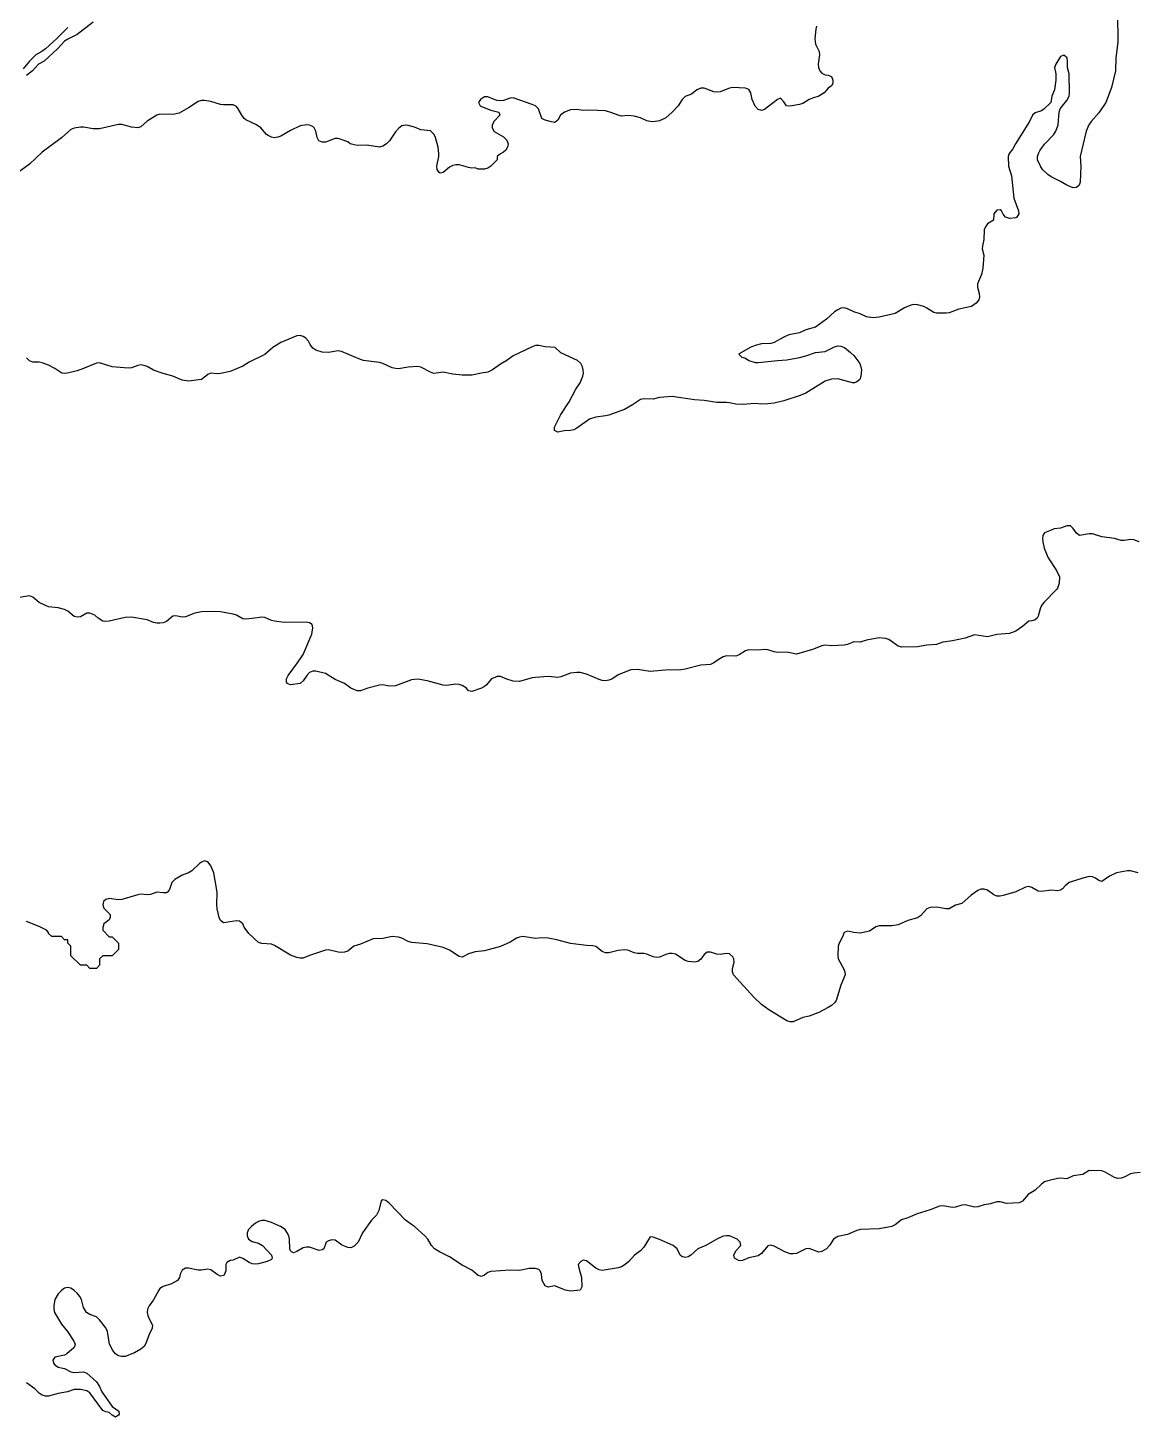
# Model space of a CAD drawing. Header units: metres. Extents: x 1651473 to 1651602, y 8211833 to 8211967.
# Drawn here: x 1651522.72 to 1651548.41, y 8211889.23 to 8211921.35 of the extents above; entities that cross this region are included whole.
import ezdxf

# ---------------------------------------------------------------- set-up
doc = ezdxf.new("R2010")
doc.units = ezdxf.units.M
doc.header["$MEASUREMENT"] = 0
doc.layers.add('Contour_Line_Minor', color=7, linetype='Continuous')

msp = doc.modelspace()

# ---------------------------------------------------------------- linework, layer by layer
at = {"layer": 'Contour_Line_Minor', "color": 36, "true_color": 0x804000}
for points in [[(1651547.929, 8211921.687, 153), (1651547.937, 8211921.024, 153), (1651547.891, 8211920.656, 153), (1651547.878, 8211920.362, 153), (1651547.788, 8211919.974, 153), (1651547.657, 8211919.626, 153), (1651547.494, 8211919.387, 153), (1651547.316, 8211919.184, 153), (1651547.267, 8211919.111, 153), (1651547.201, 8211918.963, 153), (1651547.062, 8211918.375, 153), (1651547.078, 8211918.154, 153), (1651547.061, 8211917.786, 153), (1651547.039, 8211917.712, 153), (1651546.979, 8211917.659, 153), (1651546.905, 8211917.656, 153), (1651546.759, 8211917.712, 153), (1651546.611, 8211917.803, 153), (1651546.39, 8211917.91, 153), (1651546.316, 8211917.958, 153), (1651546.195, 8211918.08, 153), (1651546.143, 8211918.154, 153), (1651546.081, 8211918.301, 153), (1651546.077, 8211918.375, 153), (1651546.097, 8211918.448, 153), (1651546.14, 8211918.522, 153), (1651546.243, 8211918.661, 153), (1651546.457, 8211918.89, 153), (1651546.499, 8211918.963, 153), (1651546.552, 8211919.111, 153), (1651546.579, 8211919.405, 153), (1651546.603, 8211919.479, 153), (1651546.652, 8211919.552, 153), (1651546.758, 8211919.669, 153), (1651546.811, 8211919.773, 153), (1651546.82, 8211919.847, 153), (1651546.806, 8211920.288, 153), (1651546.769, 8211920.436, 153), (1651546.772, 8211920.583, 153), (1651546.762, 8211920.656, 153), (1651546.684, 8211920.718, 153), (1651546.611, 8211920.688, 153), (1651546.502, 8211920.509, 153), (1651546.47, 8211920.436, 153), (1651546.503, 8211920.288, 153), (1651546.505, 8211920.141, 153), (1651546.468, 8211919.92, 153), (1651546.41, 8211919.773, 153), (1651546.388, 8211919.626, 153), (1651546.232, 8211919.479, 153), (1651546.169, 8211919.437, 153), (1651546.022, 8211919.391, 153), (1651545.965, 8211919.331, 153), (1651545.895, 8211919.184, 153), (1651545.565, 8211918.669, 153), (1651545.507, 8211918.555, 153), (1651545.425, 8211918.448, 153), (1651545.395, 8211918.375, 153), (1651545.405, 8211918.154, 153), (1651545.478, 8211917.933, 153), (1651545.532, 8211917.418, 153), (1651545.636, 8211917.123, 153), (1651545.643, 8211917.05, 153), (1651545.602, 8211916.976, 153), (1651545.58, 8211916.961, 153), (1651545.433, 8211916.944, 153), (1651545.34, 8211916.976, 153), (1651545.286, 8211917.042, 153), (1651545.246, 8211917.123, 153), (1651545.212, 8211917.144, 153), (1651545.139, 8211917.136, 153), (1651545.068, 8211917.05, 153), (1651545.063, 8211916.902, 153), (1651544.918, 8211916.824, 153), (1651544.872, 8211916.755, 153), (1651544.841, 8211916.682, 153), (1651544.837, 8211916.461, 153), (1651544.802, 8211916.313, 153), (1651544.798, 8211916.24, 153), (1651544.835, 8211916.093, 153), (1651544.811, 8211915.798, 153), (1651544.779, 8211915.651, 153), (1651544.689, 8211915.43, 153), (1651544.686, 8211915.357, 153), (1651544.731, 8211915.209, 153), (1651544.736, 8211915.136, 153), (1651544.718, 8211915.062, 153), (1651544.659, 8211914.989, 153), (1651544.55, 8211914.913, 153), (1651544.255, 8211914.846, 153), (1651544.034, 8211914.765, 153), (1651543.961, 8211914.755, 153), (1651543.74, 8211914.755, 153), (1651543.678, 8211914.768, 153), (1651543.519, 8211914.871, 153), (1651543.446, 8211914.906, 153), (1651543.298, 8211914.95, 153), (1651543.225, 8211914.953, 153), (1651543.151, 8211914.939, 153), (1651543.004, 8211914.878, 153), (1651542.783, 8211914.75, 153), (1651542.415, 8211914.661, 153), (1651542.268, 8211914.644, 153), (1651542.121, 8211914.67, 153), (1651541.973, 8211914.743, 153), (1651541.826, 8211914.789, 153), (1651541.679, 8211914.854, 153), (1651541.605, 8211914.877, 153), (1651541.532, 8211914.868, 153), (1651541.458, 8211914.835, 153), (1651541.384, 8211914.783, 153), (1651541.199, 8211914.62, 153), (1651540.943, 8211914.435, 153), (1651540.722, 8211914.373, 153), (1651540.575, 8211914.304, 153), (1651540.326, 8211914.252, 153), (1651540.207, 8211914.2, 153), (1651539.986, 8211914.076, 153), (1651539.912, 8211914.054, 153), (1651539.691, 8211914.043, 153), (1651539.544, 8211914.007, 153), (1651539.43, 8211913.958, 153), (1651539.176, 8211913.817, 153), (1651539.167, 8211913.811, 153), (1651539.176, 8211913.798, 153), (1651539.241, 8211913.737, 153), (1651539.323, 8211913.713, 153), (1651539.397, 8211913.661, 153), (1651539.544, 8211913.614, 153), (1651539.618, 8211913.618, 153), (1651540.06, 8211913.664, 153), (1651540.28, 8211913.673, 153), (1651540.575, 8211913.727, 153), (1651540.722, 8211913.766, 153), (1651540.943, 8211913.848, 153), (1651541.164, 8211913.873, 153), (1651541.384, 8211913.978, 153), (1651541.458, 8211914, 153), (1651541.532, 8211913.994, 153), (1651541.613, 8211913.958, 153), (1651541.753, 8211913.844, 153), (1651541.826, 8211913.775, 153), (1651541.964, 8211913.59, 153), (1651541.992, 8211913.516, 153), (1651542.003, 8211913.443, 153), (1651541.993, 8211913.296, 153), (1651541.967, 8211913.222, 153), (1651541.9, 8211913.165, 153), (1651541.843, 8211913.148, 153), (1651541.797, 8211913.148, 153), (1651541.458, 8211913.234, 153), (1651541.311, 8211913.231, 153), (1651541.164, 8211913.18, 153), (1651540.722, 8211912.909, 153), (1651540.591, 8211912.854, 153), (1651540.207, 8211912.726, 153), (1651539.986, 8211912.675, 153), (1651539.839, 8211912.656, 153), (1651539.691, 8211912.655, 153), (1651539.544, 8211912.67, 153), (1651539.25, 8211912.647, 153), (1651539.103, 8211912.65, 153), (1651538.955, 8211912.685, 153), (1651538.882, 8211912.693, 153), (1651538.661, 8211912.689, 153), (1651538.367, 8211912.734, 153), (1651538.146, 8211912.751, 153), (1651537.63, 8211912.829, 153), (1651537.336, 8211912.807, 153), (1651537.189, 8211912.767, 153), (1651536.968, 8211912.774, 153), (1651536.894, 8211912.76, 153), (1651536.706, 8211912.633, 153), (1651536.526, 8211912.531, 153), (1651536.158, 8211912.398, 153), (1651536.085, 8211912.379, 153), (1651535.864, 8211912.35, 153), (1651535.717, 8211912.302, 153), (1651535.422, 8211912.097, 153), (1651535.349, 8211912.059, 153), (1651535.275, 8211912.04, 153), (1651535.128, 8211912.034, 153), (1651534.981, 8211912.004, 153), (1651534.907, 8211912.04, 153), (1651534.907, 8211912.119, 153), (1651535.054, 8211912.412, 153), (1651535.242, 8211912.707, 153), (1651535.399, 8211913.001, 153), (1651535.498, 8211913.148, 153), (1651535.56, 8211913.296, 153), (1651535.572, 8211913.369, 153), (1651535.569, 8211913.443, 153), (1651535.551, 8211913.516, 153), (1651535.513, 8211913.59, 153), (1651535.44, 8211913.664, 153), (1651535.054, 8211913.836, 153), (1651534.919, 8211913.958, 153), (1651534.686, 8211913.977, 153), (1651534.539, 8211914.01, 153), (1651534.465, 8211914.006, 153), (1651534.392, 8211913.981, 153), (1651533.95, 8211913.767, 153), (1651533.803, 8211913.665, 153), (1651533.656, 8211913.58, 153), (1651533.473, 8211913.443, 153), (1651533.361, 8211913.388, 153), (1651533.213, 8211913.369, 153), (1651532.993, 8211913.321, 153), (1651532.772, 8211913.325, 153), (1651532.551, 8211913.349, 153), (1651532.331, 8211913.389, 153), (1651532.11, 8211913.364, 153), (1651532.036, 8211913.389, 153), (1651531.815, 8211913.504, 153), (1651531.742, 8211913.524, 153), (1651531.521, 8211913.505, 153), (1651531.3, 8211913.471, 153), (1651531.226, 8211913.474, 153), (1651531.153, 8211913.494, 153), (1651530.932, 8211913.593, 153), (1651530.858, 8211913.613, 153), (1651530.49, 8211913.66, 153), (1651530.417, 8211913.681, 153), (1651529.975, 8211913.871, 153), (1651529.901, 8211913.883, 153), (1651529.681, 8211913.845, 153), (1651529.533, 8211913.851, 153), (1651529.386, 8211913.901, 153), (1651529.313, 8211913.95, 153), (1651529.252, 8211914.032, 153), (1651529.214, 8211914.105, 153), (1651529.153, 8211914.179, 153), (1651529.092, 8211914.219, 153), (1651529.018, 8211914.242, 153), (1651528.945, 8211914.235, 153), (1651528.577, 8211914.081, 153), (1651528.392, 8211913.958, 153), (1651528.208, 8211913.802, 153), (1651527.84, 8211913.62, 153), (1651527.693, 8211913.532, 153), (1651527.399, 8211913.406, 153), (1651527.178, 8211913.358, 153), (1651527.104, 8211913.354, 153), (1651526.957, 8211913.37, 153), (1651526.884, 8211913.338, 153), (1651526.843, 8211913.296, 153), (1651526.736, 8211913.221, 153), (1651526.442, 8211913.186, 153), (1651526.295, 8211913.208, 153), (1651526.074, 8211913.298, 153), (1651525.853, 8211913.357, 153), (1651525.632, 8211913.436, 153), (1651525.485, 8211913.521, 153), (1651525.411, 8211913.548, 153), (1651525.338, 8211913.558, 153), (1651525.264, 8211913.548, 153), (1651525.117, 8211913.49, 153), (1651525.043, 8211913.481, 153), (1651524.675, 8211913.514, 153), (1651524.381, 8211913.608, 153), (1651524.307, 8211913.601, 153), (1651524.013, 8211913.473, 153), (1651523.866, 8211913.423, 153), (1651523.638, 8211913.369, 153), (1651523.571, 8211913.361, 153), (1651523.505, 8211913.369, 153), (1651523.35, 8211913.476, 153), (1651523.203, 8211913.553, 153), (1651523.056, 8211913.611, 153), (1651522.982, 8211913.622, 153), (1651522.835, 8211913.622, 153), (1651522.761, 8211913.65, 153), (1651522.688, 8211913.725, 153)], [(1651524.234, 8211921.481, 154), (1651523.866, 8211921.198, 154), (1651523.645, 8211921.093, 154), (1651523.571, 8211921.042, 154), (1651523.413, 8211920.877, 154), (1651523.098, 8211920.583, 154), (1651522.972, 8211920.509, 154), (1651522.832, 8211920.362, 154), (1651522.688, 8211920.253, 154)], [(1651540.966, 8211921.392, 153.5), (1651540.947, 8211921.319, 153.5), (1651540.927, 8211921.098, 153.5), (1651540.943, 8211920.974, 153.5), (1651541.028, 8211920.804, 153.5), (1651541.038, 8211920.73, 153.5), (1651541.002, 8211920.509, 153.5), (1651541.011, 8211920.436, 153.5), (1651541.046, 8211920.362, 153.5), (1651541.09, 8211920.306, 153.5), (1651541.164, 8211920.269, 153.5), (1651541.237, 8211920.259, 153.5), (1651541.311, 8211920.228, 153.5), (1651541.346, 8211920.141, 153.5), (1651541.34, 8211920.068, 153.5), (1651541.311, 8211920.011, 153.5), (1651541.237, 8211919.96, 153.5), (1651541.142, 8211919.847, 153.5), (1651541.016, 8211919.769, 153.5), (1651540.869, 8211919.728, 153.5), (1651540.796, 8211919.695, 153.5), (1651540.648, 8211919.605, 153.5), (1651540.575, 8211919.577, 153.5), (1651540.354, 8211919.538, 153.5), (1651540.268, 8211919.552, 153.5), (1651540.207, 8211919.645, 153.5), (1651540.133, 8211919.727, 153.5), (1651540.06, 8211919.692, 153.5), (1651539.765, 8211919.464, 153.5), (1651539.691, 8211919.441, 153.5), (1651539.618, 8211919.465, 153.5), (1651539.544, 8211919.538, 153.5), (1651539.474, 8211919.699, 153.5), (1651539.445, 8211919.847, 153.5), (1651539.397, 8211919.925, 153.5), (1651539.323, 8211919.957, 153.5), (1651539.029, 8211919.971, 153.5), (1651538.955, 8211919.96, 153.5), (1651538.735, 8211919.869, 153.5), (1651538.661, 8211919.866, 153.5), (1651538.587, 8211919.876, 153.5), (1651538.367, 8211919.955, 153.5), (1651538.293, 8211919.954, 153.5), (1651538.201, 8211919.92, 153.5), (1651538.072, 8211919.816, 153.5), (1651537.925, 8211919.764, 153.5), (1651537.856, 8211919.699, 153.5), (1651537.767, 8211919.552, 153.5), (1651537.63, 8211919.4, 153.5), (1651537.483, 8211919.272, 153.5), (1651537.336, 8211919.202, 153.5), (1651537.189, 8211919.182, 153.5), (1651537.115, 8211919.185, 153.5), (1651537.042, 8211919.203, 153.5), (1651536.894, 8211919.271, 153.5), (1651536.747, 8211919.307, 153.5), (1651536.6, 8211919.326, 153.5), (1651536.453, 8211919.314, 153.5), (1651536.379, 8211919.33, 153.5), (1651536.232, 8211919.391, 153.5), (1651536.085, 8211919.434, 153.5), (1651535.717, 8211919.447, 153.5), (1651535.569, 8211919.438, 153.5), (1651535.422, 8211919.467, 153.5), (1651535.275, 8211919.454, 153.5), (1651535.138, 8211919.405, 153.5), (1651535.044, 8211919.331, 153.5), (1651534.981, 8211919.221, 153.5), (1651534.941, 8211919.184, 153.5), (1651534.907, 8211919.166, 153.5), (1651534.833, 8211919.176, 153.5), (1651534.686, 8211919.218, 153.5), (1651534.614, 8211919.258, 153.5), (1651534.536, 8211919.479, 153.5), (1651534.465, 8211919.547, 153.5), (1651534.392, 8211919.58, 153.5), (1651533.95, 8211919.731, 153.5), (1651533.876, 8211919.727, 153.5), (1651533.729, 8211919.67, 153.5), (1651533.656, 8211919.665, 153.5), (1651533.582, 8211919.671, 153.5), (1651533.508, 8211919.695, 153.5), (1651533.361, 8211919.761, 153.5), (1651533.288, 8211919.757, 153.5), (1651533.192, 8211919.699, 153.5), (1651533.148, 8211919.626, 153.5), (1651533.184, 8211919.552, 153.5), (1651533.214, 8211919.533, 153.5), (1651533.435, 8211919.451, 153.5), (1651533.617, 8211919.405, 153.5), (1651533.644, 8211919.331, 153.5), (1651533.508, 8211919.197, 153.5), (1651533.464, 8211919.111, 153.5), (1651533.464, 8211919.037, 153.5), (1651533.508, 8211918.955, 153.5), (1651533.729, 8211918.829, 153.5), (1651533.803, 8211918.754, 153.5), (1651533.834, 8211918.669, 153.5), (1651533.821, 8211918.595, 153.5), (1651533.777, 8211918.522, 153.5), (1651533.729, 8211918.477, 153.5), (1651533.656, 8211918.437, 153.5), (1651533.581, 8211918.375, 153.5), (1651533.578, 8211918.301, 153.5), (1651533.435, 8211918.155, 153.5), (1651533.361, 8211918.107, 153.5), (1651533.288, 8211918.088, 153.5), (1651533.14, 8211918.087, 153.5), (1651533.067, 8211918.113, 153.5), (1651532.993, 8211918.11, 153.5), (1651532.919, 8211918.123, 153.5), (1651532.699, 8211918.184, 153.5), (1651532.625, 8211918.186, 153.5), (1651532.551, 8211918.168, 153.5), (1651532.478, 8211918.131, 153.5), (1651532.331, 8211918.004, 153.5), (1651532.257, 8211917.994, 153.5), (1651532.234, 8211918.006, 153.5), (1651532.187, 8211918.08, 153.5), (1651532.184, 8211918.154, 153.5), (1651532.231, 8211918.375, 153.5), (1651532.233, 8211918.448, 153.5), (1651532.213, 8211918.595, 153.5), (1651532.153, 8211918.816, 153.5), (1651532.12, 8211918.89, 153.5), (1651532.036, 8211918.968, 153.5), (1651531.815, 8211918.992, 153.5), (1651531.668, 8211919.053, 153.5), (1651531.521, 8211919.095, 153.5), (1651531.447, 8211919.103, 153.5), (1651531.374, 8211919.083, 153.5), (1651531.3, 8211919.028, 153.5), (1651531.226, 8211918.946, 153.5), (1651531.088, 8211918.743, 153.5), (1651531.019, 8211918.669, 153.5), (1651530.932, 8211918.614, 153.5), (1651530.858, 8211918.596, 153.5), (1651530.564, 8211918.637, 153.5), (1651530.343, 8211918.635, 153.5), (1651530.27, 8211918.646, 153.5), (1651530.179, 8211918.669, 153.5), (1651530.122, 8211918.718, 153.5), (1651529.901, 8211918.792, 153.5), (1651529.828, 8211918.793, 153.5), (1651529.607, 8211918.711, 153.5), (1651529.533, 8211918.707, 153.5), (1651529.455, 8211918.743, 153.5), (1651529.414, 8211918.816, 153.5), (1651529.382, 8211918.963, 153.5), (1651529.347, 8211919.037, 153.5), (1651529.313, 8211919.071, 153.5), (1651529.239, 8211919.102, 153.5), (1651529.165, 8211919.11, 153.5), (1651529.018, 8211919.09, 153.5), (1651528.797, 8211918.979, 153.5), (1651528.577, 8211918.848, 153.5), (1651528.503, 8211918.821, 153.5), (1651528.429, 8211918.811, 153.5), (1651528.356, 8211918.824, 153.5), (1651528.282, 8211918.862, 153.5), (1651528.242, 8211918.89, 153.5), (1651528.112, 8211919.037, 153.5), (1651528.012, 8211919.111, 153.5), (1651527.767, 8211919.225, 153.5), (1651527.723, 8211919.258, 153.5), (1651527.67, 8211919.331, 153.5), (1651527.59, 8211919.479, 153.5), (1651527.546, 8211919.536, 153.5), (1651527.52, 8211919.552, 153.5), (1651527.472, 8211919.57, 153.5), (1651527.252, 8211919.569, 153.5), (1651527.178, 8211919.579, 153.5), (1651526.957, 8211919.648, 153.5), (1651526.81, 8211919.671, 153.5), (1651526.736, 8211919.672, 153.5), (1651526.663, 8211919.651, 153.5), (1651526.442, 8211919.505, 153.5), (1651526.221, 8211919.382, 153.5), (1651526.074, 8211919.35, 153.5), (1651525.779, 8211919.354, 153.5), (1651525.706, 8211919.337, 153.5), (1651525.485, 8211919.193, 153.5), (1651525.338, 8211919.064, 153.5), (1651525.264, 8211919.039, 153.5), (1651525.117, 8211919.057, 153.5), (1651524.896, 8211919.114, 153.5), (1651524.822, 8211919.116, 153.5), (1651524.381, 8211919.019, 153.5), (1651524.234, 8211919.02, 153.5), (1651524.013, 8211919.057, 153.5), (1651523.939, 8211919.055, 153.5), (1651523.792, 8211919.031, 153.5), (1651523.718, 8211919, 153.5), (1651523.498, 8211918.811, 153.5), (1651523.056, 8211918.477, 153.5), (1651522.761, 8211918.203, 153.5), (1651522.393, 8211917.934, 153.5)], [(1651523.645, 8211921.361, 154.5), (1651523.383, 8211921.098, 154.5), (1651523.129, 8211920.865, 154.5), (1651523.046, 8211920.804, 154.5), (1651522.909, 8211920.727, 154.5), (1651522.761, 8211920.578, 154.5), (1651522.614, 8211920.407, 154.5)], [(1651548.428, 8211909.468, 152.5), (1651548.304, 8211909.518, 152.5), (1651548.23, 8211909.523, 152.5), (1651548.083, 8211909.496, 152.5), (1651548.009, 8211909.5, 152.5), (1651547.862, 8211909.543, 152.5), (1651547.568, 8211909.581, 152.5), (1651547.347, 8211909.653, 152.5), (1651547.273, 8211909.655, 152.5), (1651547.052, 8211909.619, 152.5), (1651546.979, 8211909.672, 152.5), (1651546.905, 8211909.777, 152.5), (1651546.842, 8211909.836, 152.5), (1651546.758, 8211909.835, 152.5), (1651546.611, 8211909.785, 152.5), (1651546.463, 8211909.766, 152.5), (1651546.39, 8211909.738, 152.5), (1651546.243, 8211909.676, 152.5), (1651546.202, 8211909.615, 152.5), (1651546.194, 8211909.541, 152.5), (1651546.204, 8211909.468, 152.5), (1651546.235, 8211909.321, 152.5), (1651546.263, 8211909.247, 152.5), (1651546.327, 8211909.1, 152.5), (1651546.513, 8211908.805, 152.5), (1651546.584, 8211908.658, 152.5), (1651546.579, 8211908.511, 152.5), (1651546.537, 8211908.394, 152.5), (1651546.519, 8211908.364, 152.5), (1651546.222, 8211908.069, 152.5), (1651546.171, 8211907.996, 152.5), (1651546.136, 8211907.922, 152.5), (1651546.095, 8211907.747, 152.5), (1651546.069, 8211907.701, 152.5), (1651546.022, 8211907.665, 152.5), (1651545.948, 8211907.643, 152.5), (1651545.875, 8211907.636, 152.5), (1651545.727, 8211907.509, 152.5), (1651545.578, 8211907.407, 152.5), (1651545.433, 8211907.353, 152.5), (1651545.139, 8211907.329, 152.5), (1651544.918, 8211907.275, 152.5), (1651544.623, 8211907.32, 152.5), (1651544.402, 8211907.245, 152.5), (1651544.108, 8211907.18, 152.5), (1651543.887, 8211907.149, 152.5), (1651543.74, 8211907.098, 152.5), (1651543.519, 8211907.083, 152.5), (1651543.298, 8211907.038, 152.5), (1651542.93, 8211907.035, 152.5), (1651542.857, 8211907.054, 152.5), (1651542.636, 8211907.211, 152.5), (1651542.562, 8211907.233, 152.5), (1651542.415, 8211907.247, 152.5), (1651542.121, 8211907.194, 152.5), (1651541.973, 8211907.149, 152.5), (1651541.826, 8211907.157, 152.5), (1651541.679, 8211907.099, 152.5), (1651541.605, 8211907.081, 152.5), (1651541.311, 8211907.065, 152.5), (1651541.164, 8211907.076, 152.5), (1651541.09, 8211907.066, 152.5), (1651540.869, 8211906.981, 152.5), (1651540.501, 8211906.871, 152.5), (1651540.28, 8211906.916, 152.5), (1651540.06, 8211906.914, 152.5), (1651539.986, 8211906.924, 152.5), (1651539.839, 8211906.971, 152.5), (1651539.765, 8211906.981, 152.5), (1651539.618, 8211906.965, 152.5), (1651539.397, 8211906.971, 152.5), (1651539.323, 8211906.945, 152.5), (1651539.176, 8211906.854, 152.5), (1651539.103, 8211906.828, 152.5), (1651538.882, 8211906.832, 152.5), (1651538.808, 8211906.811, 152.5), (1651538.688, 8211906.744, 152.5), (1651538.587, 8211906.668, 152.5), (1651538.514, 8211906.636, 152.5), (1651538.293, 8211906.614, 152.5), (1651537.925, 8211906.524, 152.5), (1651537.778, 8211906.499, 152.5), (1651537.557, 8211906.513, 152.5), (1651537.115, 8211906.474, 152.5), (1651536.821, 8211906.514, 152.5), (1651536.674, 8211906.507, 152.5), (1651536.379, 8211906.396, 152.5), (1651536.232, 8211906.297, 152.5), (1651536.158, 8211906.267, 152.5), (1651536.085, 8211906.258, 152.5), (1651536.011, 8211906.263, 152.5), (1651535.937, 8211906.284, 152.5), (1651535.643, 8211906.409, 152.5), (1651535.496, 8211906.446, 152.5), (1651535.422, 8211906.448, 152.5), (1651535.275, 8211906.429, 152.5), (1651535.054, 8211906.351, 152.5), (1651534.981, 8211906.336, 152.5), (1651534.76, 8211906.352, 152.5), (1651534.465, 8211906.333, 152.5), (1651534.392, 8211906.323, 152.5), (1651534.097, 8211906.239, 152.5), (1651533.95, 8211906.245, 152.5), (1651533.803, 8211906.29, 152.5), (1651533.656, 8211906.352, 152.5), (1651533.582, 8211906.359, 152.5), (1651533.45, 8211906.303, 152.5), (1651533.328, 8211906.155, 152.5), (1651533.288, 8211906.124, 152.5), (1651533.214, 8211906.085, 152.5), (1651532.993, 8211906.01, 152.5), (1651532.919, 8211906.023, 152.5), (1651532.868, 8211906.082, 152.5), (1651532.772, 8211906.151, 152.5), (1651532.699, 8211906.172, 152.5), (1651532.625, 8211906.178, 152.5), (1651532.404, 8211906.149, 152.5), (1651532.331, 8211906.156, 152.5), (1651531.963, 8211906.257, 152.5), (1651531.742, 8211906.291, 152.5), (1651531.594, 8211906.279, 152.5), (1651531.226, 8211906.143, 152.5), (1651531.079, 8211906.13, 152.5), (1651530.932, 8211906.159, 152.5), (1651530.858, 8211906.157, 152.5), (1651530.586, 8211906.082, 152.5), (1651530.417, 8211906.022, 152.5), (1651530.343, 8211906.026, 152.5), (1651530.196, 8211906.082, 152.5), (1651530.049, 8211906.19, 152.5), (1651529.828, 8211906.283, 152.5), (1651529.607, 8211906.421, 152.5), (1651529.386, 8211906.48, 152.5), (1651529.313, 8211906.478, 152.5), (1651529.239, 8211906.449, 152.5), (1651529.173, 8211906.376, 152.5), (1651529.092, 8211906.252, 152.5), (1651529.018, 8211906.194, 152.5), (1651528.797, 8211906.16, 152.5), (1651528.724, 8211906.197, 152.5), (1651528.704, 8211906.229, 152.5), (1651528.706, 8211906.303, 152.5), (1651528.744, 8211906.376, 152.5), (1651528.963, 8211906.671, 152.5), (1651529.092, 8211906.863, 152.5), (1651529.291, 8211907.333, 152.5), (1651529.316, 8211907.48, 152.5), (1651529.303, 8211907.554, 152.5), (1651529.239, 8211907.598, 152.5), (1651529.165, 8211907.613, 152.5), (1651528.65, 8211907.605, 152.5), (1651528.429, 8211907.635, 152.5), (1651528.356, 8211907.649, 152.5), (1651528.208, 8211907.716, 152.5), (1651528.135, 8211907.727, 152.5), (1651527.914, 8211907.696, 152.5), (1651527.767, 8211907.684, 152.5), (1651527.693, 8211907.691, 152.5), (1651527.546, 8211907.774, 152.5), (1651527.472, 8211907.798, 152.5), (1651527.178, 8211907.849, 152.5), (1651526.957, 8211907.859, 152.5), (1651526.736, 8211907.85, 152.5), (1651526.589, 8211907.816, 152.5), (1651526.368, 8211907.735, 152.5), (1651526.295, 8211907.731, 152.5), (1651526.147, 8211907.757, 152.5), (1651526.074, 8211907.747, 152.5), (1651525.927, 8211907.627, 152.5), (1651525.853, 8211907.594, 152.5), (1651525.779, 8211907.585, 152.5), (1651525.706, 8211907.587, 152.5), (1651525.632, 8211907.607, 152.5), (1651525.485, 8211907.664, 152.5), (1651525.117, 8211907.724, 152.5), (1651524.97, 8211907.718, 152.5), (1651524.602, 8211907.638, 152.5), (1651524.511, 8211907.628, 152.5), (1651524.454, 8211907.636, 152.5), (1651524.352, 8211907.701, 152.5), (1651524.275, 8211907.775, 152.5), (1651524.16, 8211907.821, 152.5), (1651524.086, 8211907.82, 152.5), (1651523.939, 8211907.738, 152.5), (1651523.866, 8211907.727, 152.5), (1651523.792, 8211907.744, 152.5), (1651523.645, 8211907.869, 152.5), (1651523.571, 8211907.906, 152.5), (1651523.424, 8211907.944, 152.5), (1651523.203, 8211907.966, 152.5), (1651523.129, 8211907.994, 152.5), (1651522.981, 8211908.069, 152.5), (1651522.835, 8211908.192, 152.5), (1651522.761, 8211908.222, 152.5), (1651522.393, 8211908.156, 152.5)], [(1651548.409, 8211901.813, 152), (1651548.23, 8211901.863, 152), (1651548.156, 8211901.86, 152), (1651547.907, 8211901.813, 152), (1651547.742, 8211901.739, 152), (1651547.568, 8211901.618, 152), (1651547.494, 8211901.636, 152), (1651547.42, 8211901.694, 152), (1651547.347, 8211901.724, 152), (1651547.273, 8211901.729, 152), (1651547.126, 8211901.695, 152), (1651546.807, 8211901.592, 152), (1651546.72, 8211901.518, 152), (1651546.655, 8211901.445, 152), (1651546.611, 8211901.418, 152), (1651546.537, 8211901.4, 152), (1651546.39, 8211901.412, 152), (1651546.169, 8211901.384, 152), (1651546.095, 8211901.393, 152), (1651545.948, 8211901.479, 152), (1651545.875, 8211901.498, 152), (1651545.801, 8211901.486, 152), (1651545.58, 8211901.376, 152), (1651545.286, 8211901.291, 152), (1651545.212, 8211901.276, 152), (1651545.139, 8211901.276, 152), (1651545.065, 8211901.308, 152), (1651544.918, 8211901.413, 152), (1651544.844, 8211901.442, 152), (1651544.77, 8211901.442, 152), (1651544.697, 8211901.411, 152), (1651544.541, 8211901.297, 152), (1651544.329, 8211901.11, 152), (1651544.182, 8211901.071, 152), (1651544.034, 8211900.984, 152), (1651543.961, 8211900.984, 152), (1651543.74, 8211901.02, 152), (1651543.593, 8211901.011, 152), (1651543.519, 8211900.984, 152), (1651543.372, 8211900.82, 152), (1651543.298, 8211900.774, 152), (1651543.077, 8211900.712, 152), (1651542.857, 8211900.617, 152), (1651542.709, 8211900.594, 152), (1651542.415, 8211900.593, 152), (1651542.341, 8211900.569, 152), (1651542.194, 8211900.469, 152), (1651541.973, 8211900.42, 152), (1651541.826, 8211900.433, 152), (1651541.679, 8211900.471, 152), (1651541.605, 8211900.437, 152), (1651541.569, 8211900.34, 152), (1651541.488, 8211900.193, 152), (1651541.469, 8211900.12, 152), (1651541.456, 8211899.899, 152), (1651541.469, 8211899.825, 152), (1651541.591, 8211899.604, 152), (1651541.623, 8211899.531, 152), (1651541.632, 8211899.457, 152), (1651541.532, 8211899.22, 152), (1651541.417, 8211898.868, 152), (1651541.384, 8211898.812, 152), (1651541.311, 8211898.747, 152), (1651541.237, 8211898.701, 152), (1651541.016, 8211898.59, 152), (1651540.796, 8211898.502, 152), (1651540.648, 8211898.473, 152), (1651540.428, 8211898.372, 152), (1651540.354, 8211898.371, 152), (1651540.28, 8211898.395, 152), (1651539.864, 8211898.647, 152), (1651539.691, 8211898.772, 152), (1651539.514, 8211898.942, 152), (1651539.042, 8211899.457, 152), (1651539.02, 8211899.531, 152), (1651539.025, 8211899.604, 152), (1651539.06, 8211899.752, 152), (1651539.051, 8211899.825, 152), (1651539.029, 8211899.871, 152), (1651538.955, 8211899.942, 152), (1651538.882, 8211899.955, 152), (1651538.735, 8211899.927, 152), (1651538.661, 8211899.935, 152), (1651538.514, 8211899.979, 152), (1651538.44, 8211899.979, 152), (1651538.367, 8211899.926, 152), (1651538.293, 8211899.823, 152), (1651538.219, 8211899.767, 152), (1651538.146, 8211899.752, 152), (1651538.072, 8211899.755, 152), (1651537.998, 8211899.764, 152), (1651537.925, 8211899.79, 152), (1651537.704, 8211899.936, 152), (1651537.63, 8211899.949, 152), (1651537.557, 8211899.948, 152), (1651537.483, 8211899.931, 152), (1651537.336, 8211899.866, 152), (1651537.262, 8211899.856, 152), (1651537.189, 8211899.872, 152), (1651537.042, 8211899.936, 152), (1651536.968, 8211899.953, 152), (1651536.821, 8211899.951, 152), (1651536.747, 8211899.964, 152), (1651536.6, 8211900.027, 152), (1651536.526, 8211900.035, 152), (1651536.379, 8211900.022, 152), (1651536.158, 8211899.964, 152), (1651536.085, 8211899.968, 152), (1651536.011, 8211900, 152), (1651535.864, 8211900.115, 152), (1651535.79, 8211900.131, 152), (1651535.643, 8211900.136, 152), (1651535.275, 8211900.183, 152), (1651534.956, 8211900.267, 152), (1651534.76, 8211900.302, 152), (1651534.612, 8211900.315, 152), (1651534.465, 8211900.297, 152), (1651534.171, 8211900.342, 152), (1651534.097, 8211900.331, 152), (1651534.024, 8211900.303, 152), (1651533.876, 8211900.214, 152), (1651533.656, 8211900.112, 152), (1651533.288, 8211900.012, 152), (1651533.067, 8211899.992, 152), (1651532.919, 8211899.94, 152), (1651532.772, 8211899.869, 152), (1651532.699, 8211899.882, 152), (1651532.478, 8211900.031, 152), (1651532.331, 8211900.09, 152), (1651531.963, 8211900.174, 152), (1651531.594, 8211900.202, 152), (1651531.521, 8211900.227, 152), (1651531.374, 8211900.304, 152), (1651531.3, 8211900.327, 152), (1651531.153, 8211900.344, 152), (1651530.932, 8211900.296, 152), (1651530.711, 8211900.289, 152), (1651530.417, 8211900.167, 152), (1651530.266, 8211900.12, 152), (1651530.122, 8211900.009, 152), (1651530.049, 8211899.979, 152), (1651529.975, 8211899.972, 152), (1651529.901, 8211899.98, 152), (1651529.681, 8211900.035, 152), (1651529.607, 8211900.032, 152), (1651529.239, 8211899.906, 152), (1651529.092, 8211899.844, 152), (1651529.018, 8211899.841, 152), (1651528.945, 8211899.855, 152), (1651528.797, 8211899.911, 152), (1651528.429, 8211900.136, 152), (1651528.356, 8211900.164, 152), (1651528.135, 8211900.18, 152), (1651528.061, 8211900.206, 152), (1651527.834, 8211900.414, 152), (1651527.723, 8211900.561, 152), (1651527.693, 8211900.636, 152), (1651527.62, 8211900.697, 152), (1651527.546, 8211900.709, 152), (1651527.252, 8211900.658, 152), (1651527.178, 8211900.712, 152), (1651527.149, 8211900.782, 152), (1651527.104, 8211900.984, 152), (1651527.095, 8211901.076, 152), (1651527.103, 8211901.371, 152), (1651527.025, 8211901.813, 152), (1651526.957, 8211901.978, 152), (1651526.919, 8211902.033, 152), (1651526.884, 8211902.071, 152), (1651526.81, 8211902.092, 152), (1651526.736, 8211902.063, 152), (1651526.696, 8211902.033, 152), (1651526.515, 8211901.864, 152), (1651526.442, 8211901.816, 152), (1651526.295, 8211901.765, 152), (1651526.124, 8211901.665, 152), (1651526.052, 8211901.592, 152), (1651526, 8211901.429, 152), (1651525.954, 8211901.371, 152), (1651525.927, 8211901.357, 152), (1651525.853, 8211901.354, 152), (1651525.706, 8211901.373, 152), (1651525.559, 8211901.315, 152), (1651525.485, 8211901.304, 152), (1651525.338, 8211901.323, 152), (1651525.264, 8211901.31, 152), (1651524.896, 8211901.196, 152), (1651524.822, 8211901.192, 152), (1651524.602, 8211901.222, 152), (1651524.528, 8211901.2, 152), (1651524.474, 8211901.15, 152), (1651524.456, 8211901.076, 152), (1651524.481, 8211901.003, 152), (1651524.626, 8211900.856, 152), (1651524.63, 8211900.782, 152), (1651524.602, 8211900.729, 152), (1651524.479, 8211900.635, 152), (1651524.454, 8211900.553, 152), (1651524.454, 8211900.488, 152), (1651524.602, 8211900.34, 152), (1651524.675, 8211900.339, 152), (1651524.821, 8211900.193, 152), (1651524.821, 8211900.046, 152), (1651524.675, 8211899.901, 152), (1651524.454, 8211899.9, 152), (1651524.378, 8211899.825, 152), (1651524.378, 8211899.678, 152), (1651524.307, 8211899.607, 152), (1651524.16, 8211899.607, 152), (1651524.086, 8211899.68, 152), (1651523.939, 8211899.679, 152), (1651523.72, 8211899.899, 152), (1651523.719, 8211900.12, 152), (1651523.645, 8211900.193, 152), (1651523.645, 8211900.267, 152), (1651523.571, 8211900.267, 152), (1651523.498, 8211900.341, 152), (1651523.277, 8211900.341, 152), (1651523.203, 8211900.414, 152), (1651523.203, 8211900.438, 152), (1651523.155, 8211900.488, 152), (1651522.982, 8211900.575, 152), (1651522.688, 8211900.688, 152)], [(1651548.451, 8211894.885, 151.5), (1651548.304, 8211894.872, 151.5), (1651548.23, 8211894.855, 151.5), (1651548.083, 8211894.778, 151.5), (1651548.009, 8211894.755, 151.5), (1651547.936, 8211894.753, 151.5), (1651547.862, 8211894.773, 151.5), (1651547.641, 8211894.898, 151.5), (1651547.568, 8211894.923, 151.5), (1651547.273, 8211894.935, 151.5), (1651547.126, 8211894.84, 151.5), (1651546.905, 8211894.808, 151.5), (1651546.758, 8211894.742, 151.5), (1651546.611, 8211894.754, 151.5), (1651546.537, 8211894.747, 151.5), (1651546.316, 8211894.697, 151.5), (1651546.243, 8211894.67, 151.5), (1651546.169, 8211894.622, 151.5), (1651546.022, 8211894.479, 151.5), (1651545.862, 8211894.378, 151.5), (1651545.727, 8211894.229, 151.5), (1651545.654, 8211894.188, 151.5), (1651545.359, 8211894.174, 151.5), (1651545.212, 8211894.212, 151.5), (1651545.139, 8211894.209, 151.5), (1651544.991, 8211894.161, 151.5), (1651544.844, 8211894.139, 151.5), (1651544.697, 8211894.095, 151.5), (1651544.623, 8211894.085, 151.5), (1651544.402, 8211894.141, 151.5), (1651544.329, 8211894.134, 151.5), (1651544.182, 8211894.086, 151.5), (1651544.108, 8211894.076, 151.5), (1651543.887, 8211894.12, 151.5), (1651543.814, 8211894.111, 151.5), (1651543.593, 8211894.026, 151.5), (1651543.294, 8211893.936, 151.5), (1651543.077, 8211893.84, 151.5), (1651542.93, 8211893.792, 151.5), (1651542.783, 8211893.675, 151.5), (1651542.709, 8211893.638, 151.5), (1651542.415, 8211893.583, 151.5), (1651541.973, 8211893.568, 151.5), (1651541.9, 8211893.549, 151.5), (1651541.679, 8211893.456, 151.5), (1651541.458, 8211893.41, 151.5), (1651541.357, 8211893.348, 151.5), (1651541.269, 8211893.2, 151.5), (1651541.2, 8211893.127, 151.5), (1651541.09, 8211893.058, 151.5), (1651541.016, 8211893.043, 151.5), (1651540.796, 8211893.13, 151.5), (1651540.722, 8211893.121, 151.5), (1651540.501, 8211893.019, 151.5), (1651540.428, 8211893.004, 151.5), (1651540.354, 8211893.011, 151.5), (1651540.233, 8211893.053, 151.5), (1651539.986, 8211893.182, 151.5), (1651539.912, 8211893.206, 151.5), (1651539.839, 8211893.196, 151.5), (1651539.691, 8211893.019, 151.5), (1651539.618, 8211892.958, 151.5), (1651539.397, 8211892.915, 151.5), (1651539.25, 8211892.856, 151.5), (1651539.176, 8211892.849, 151.5), (1651539.068, 8211892.906, 151.5), (1651539.05, 8211892.98, 151.5), (1651539.103, 8211893.078, 151.5), (1651539.214, 8211893.2, 151.5), (1651539.197, 8211893.274, 151.5), (1651539.128, 8211893.348, 151.5), (1651538.956, 8211893.421, 151.5), (1651538.882, 8211893.427, 151.5), (1651538.808, 8211893.413, 151.5), (1651538.661, 8211893.348, 151.5), (1651538.403, 8211893.2, 151.5), (1651538.219, 8211893.127, 151.5), (1651538.059, 8211892.98, 151.5), (1651537.998, 8211892.942, 151.5), (1651537.925, 8211892.924, 151.5), (1651537.851, 8211892.946, 151.5), (1651537.81, 8211892.98, 151.5), (1651537.741, 8211893.127, 151.5), (1651537.646, 8211893.2, 151.5), (1651537.336, 8211893.337, 151.5), (1651537.189, 8211893.39, 151.5), (1651537.115, 8211893.402, 151.5), (1651536.968, 8211893.163, 151.5), (1651536.894, 8211893.077, 151.5), (1651536.752, 8211892.98, 151.5), (1651536.623, 8211892.832, 151.5), (1651536.542, 8211892.759, 151.5), (1651536.453, 8211892.705, 151.5), (1651536.379, 8211892.684, 151.5), (1651536.011, 8211892.624, 151.5), (1651535.937, 8211892.639, 151.5), (1651535.864, 8211892.68, 151.5), (1651535.643, 8211892.842, 151.5), (1651535.569, 8211892.858, 151.5), (1651535.511, 8211892.832, 151.5), (1651535.454, 8211892.759, 151.5), (1651535.464, 8211892.685, 151.5), (1651535.533, 8211892.464, 151.5), (1651535.54, 8211892.243, 151.5), (1651535.496, 8211892.169, 151.5), (1651535.275, 8211892.148, 151.5), (1651535.158, 8211892.17, 151.5), (1651534.907, 8211892.265, 151.5), (1651534.76, 8211892.236, 151.5), (1651534.686, 8211892.271, 151.5), (1651534.621, 8211892.391, 151.5), (1651534.608, 8211892.538, 151.5), (1651534.577, 8211892.611, 151.5), (1651534.539, 8211892.642, 151.5), (1651534.465, 8211892.667, 151.5), (1651534.318, 8211892.668, 151.5), (1651534.097, 8211892.619, 151.5), (1651533.876, 8211892.631, 151.5), (1651533.435, 8211892.599, 151.5), (1651533.361, 8211892.576, 151.5), (1651533.288, 8211892.517, 151.5), (1651533.214, 8211892.485, 151.5), (1651533.14, 8211892.506, 151.5), (1651532.993, 8211892.631, 151.5), (1651532.772, 8211892.744, 151.5), (1651532.478, 8211892.938, 151.5), (1651532.248, 8211893.053, 151.5), (1651532.13, 8211893.127, 151.5), (1651532.061, 8211893.2, 151.5), (1651531.973, 8211893.348, 151.5), (1651531.906, 8211893.421, 151.5), (1651531.669, 8211893.642, 151.5), (1651531.594, 8211893.683, 151.5), (1651531.461, 8211893.789, 151.5), (1651531.079, 8211894.18, 151.5), (1651531.006, 8211894.239, 151.5), (1651530.932, 8211894.253, 151.5), (1651530.897, 8211894.231, 151.5), (1651530.841, 8211894.01, 151.5), (1651530.785, 8211893.9, 151.5), (1651530.672, 8211893.789, 151.5), (1651530.467, 8211893.495, 151.5), (1651530.365, 8211893.274, 151.5), (1651530.27, 8211893.184, 151.5), (1651530.196, 8211893.149, 151.5), (1651530.122, 8211893.154, 151.5), (1651530.049, 8211893.183, 151.5), (1651529.975, 8211893.218, 151.5), (1651529.828, 8211893.322, 151.5), (1651529.754, 8211893.332, 151.5), (1651529.681, 8211893.311, 151.5), (1651529.626, 8211893.274, 151.5), (1651529.572, 8211893.127, 151.5), (1651529.533, 8211893.099, 151.5), (1651529.46, 8211893.086, 151.5), (1651529.239, 8211893.16, 151.5), (1651529.165, 8211893.163, 151.5), (1651529.092, 8211893.145, 151.5), (1651528.945, 8211893.059, 151.5), (1651528.871, 8211893.031, 151.5), (1651528.82, 8211893.053, 151.5), (1651528.797, 8211893.078, 151.5), (1651528.781, 8211893.127, 151.5), (1651528.772, 8211893.348, 151.5), (1651528.758, 8211893.421, 151.5), (1651528.724, 8211893.495, 151.5), (1651528.671, 8211893.568, 151.5), (1651528.57, 8211893.642, 151.5), (1651528.356, 8211893.735, 151.5), (1651528.208, 8211893.78, 151.5), (1651528.135, 8211893.782, 151.5), (1651528.061, 8211893.756, 151.5), (1651527.992, 8211893.716, 151.5), (1651527.897, 8211893.642, 151.5), (1651527.83, 8211893.568, 151.5), (1651527.797, 8211893.495, 151.5), (1651527.793, 8211893.421, 151.5), (1651527.828, 8211893.348, 151.5), (1651527.914, 8211893.289, 151.5), (1651528.061, 8211893.256, 151.5), (1651528.153, 8211893.2, 151.5), (1651528.358, 8211892.98, 151.5), (1651528.376, 8211892.906, 151.5), (1651528.356, 8211892.878, 151.5), (1651528.262, 8211892.832, 151.5), (1651528.061, 8211892.775, 151.5), (1651527.988, 8211892.766, 151.5), (1651527.914, 8211892.776, 151.5), (1651527.84, 8211892.805, 151.5), (1651527.693, 8211892.898, 151.5), (1651527.62, 8211892.929, 151.5), (1651527.472, 8211892.862, 151.5), (1651527.399, 8211892.852, 151.5), (1651527.325, 8211892.81, 151.5), (1651527.304, 8211892.759, 151.5), (1651527.301, 8211892.611, 151.5), (1651527.275, 8211892.538, 151.5), (1651527.252, 8211892.509, 151.5), (1651527.178, 8211892.494, 151.5), (1651527.104, 8211892.529, 151.5), (1651526.957, 8211892.638, 151.5), (1651526.884, 8211892.653, 151.5), (1651526.736, 8211892.627, 151.5), (1651526.663, 8211892.629, 151.5), (1651526.442, 8211892.679, 151.5), (1651526.368, 8211892.677, 151.5), (1651526.295, 8211892.631, 151.5), (1651526.248, 8211892.538, 151.5), (1651526.231, 8211892.464, 151.5), (1651526.181, 8211892.391, 151.5), (1651526.042, 8211892.317, 151.5), (1651525.853, 8211892.252, 151.5), (1651525.779, 8211892.207, 151.5), (1651525.75, 8211892.17, 151.5), (1651525.632, 8211891.942, 151.5), (1651525.527, 8211891.802, 151.5), (1651525.491, 8211891.728, 151.5), (1651525.486, 8211891.655, 151.5), (1651525.498, 8211891.581, 151.5), (1651525.528, 8211891.507, 151.5), (1651525.606, 8211891.36, 151.5), (1651525.601, 8211891.287, 151.5), (1651525.529, 8211891.139, 151.5), (1651525.444, 8211890.918, 151.5), (1651525.411, 8211890.867, 151.5), (1651525.338, 8211890.803, 151.5), (1651525.191, 8211890.719, 151.5), (1651524.97, 8211890.637, 151.5), (1651524.896, 8211890.631, 151.5), (1651524.822, 8211890.648, 151.5), (1651524.749, 8211890.695, 151.5), (1651524.69, 8211890.771, 151.5), (1651524.615, 8211890.918, 151.5), (1651524.562, 8211891.213, 151.5), (1651524.528, 8211891.298, 151.5), (1651524.381, 8211891.483, 151.5), (1651524.307, 8211891.552, 151.5), (1651524.16, 8211891.606, 151.5), (1651524.078, 8211891.655, 151.5), (1651524.013, 8211891.767, 151.5), (1651523.963, 8211891.949, 151.5), (1651523.923, 8211892.023, 151.5), (1651523.863, 8211892.096, 151.5), (1651523.792, 8211892.163, 151.5), (1651523.718, 8211892.21, 151.5), (1651523.645, 8211892.229, 151.5), (1651523.571, 8211892.215, 151.5), (1651523.498, 8211892.162, 151.5), (1651523.424, 8211892.083, 151.5), (1651523.348, 8211891.949, 151.5), (1651523.323, 8211891.802, 151.5), (1651523.323, 8211891.728, 151.5), (1651523.339, 8211891.655, 151.5), (1651523.498, 8211891.382, 151.5), (1651523.642, 8211891.213, 151.5), (1651523.784, 8211890.992, 151.5), (1651523.817, 8211890.918, 151.5), (1651523.796, 8211890.845, 151.5), (1651523.624, 8211890.698, 151.5), (1651523.571, 8211890.666, 151.5), (1651523.35, 8211890.619, 151.5), (1651523.301, 8211890.55, 151.5), (1651523.319, 8211890.477, 151.5), (1651523.35, 8211890.44, 151.5), (1651523.424, 8211890.39, 151.5), (1651523.571, 8211890.36, 151.5), (1651523.718, 8211890.279, 151.5), (1651523.792, 8211890.262, 151.5), (1651524.013, 8211890.276, 151.5), (1651524.086, 8211890.251, 151.5), (1651524.307, 8211890.052, 151.5), (1651524.381, 8211889.938, 151.5), (1651524.435, 8211889.814, 151.5), (1651524.675, 8211889.479, 151.5), (1651524.824, 8211889.373, 151.5), (1651524.835, 8211889.299, 151.5), (1651524.822, 8211889.275, 151.5), (1651524.749, 8211889.23, 151.5), (1651524.675, 8211889.275, 151.5), (1651524.602, 8211889.341, 151.5), (1651524.528, 8211889.354, 151.5), (1651524.454, 8211889.389, 151.5), (1651524.16, 8211889.791, 151.5), (1651524.086, 8211889.839, 151.5), (1651523.939, 8211889.874, 151.5), (1651523.792, 8211889.874, 151.5), (1651523.643, 8211889.814, 151.5), (1651523.424, 8211889.779, 151.5), (1651523.203, 8211889.714, 151.5), (1651523.129, 8211889.715, 151.5), (1651523.056, 8211889.74, 151.5), (1651522.982, 8211889.787, 151.5), (1651522.881, 8211889.888, 151.5), (1651522.688, 8211890.026, 151.5)]]:
    msp.add_polyline3d(points, dxfattribs=at)

doc.saveas('drawing.dxf')
